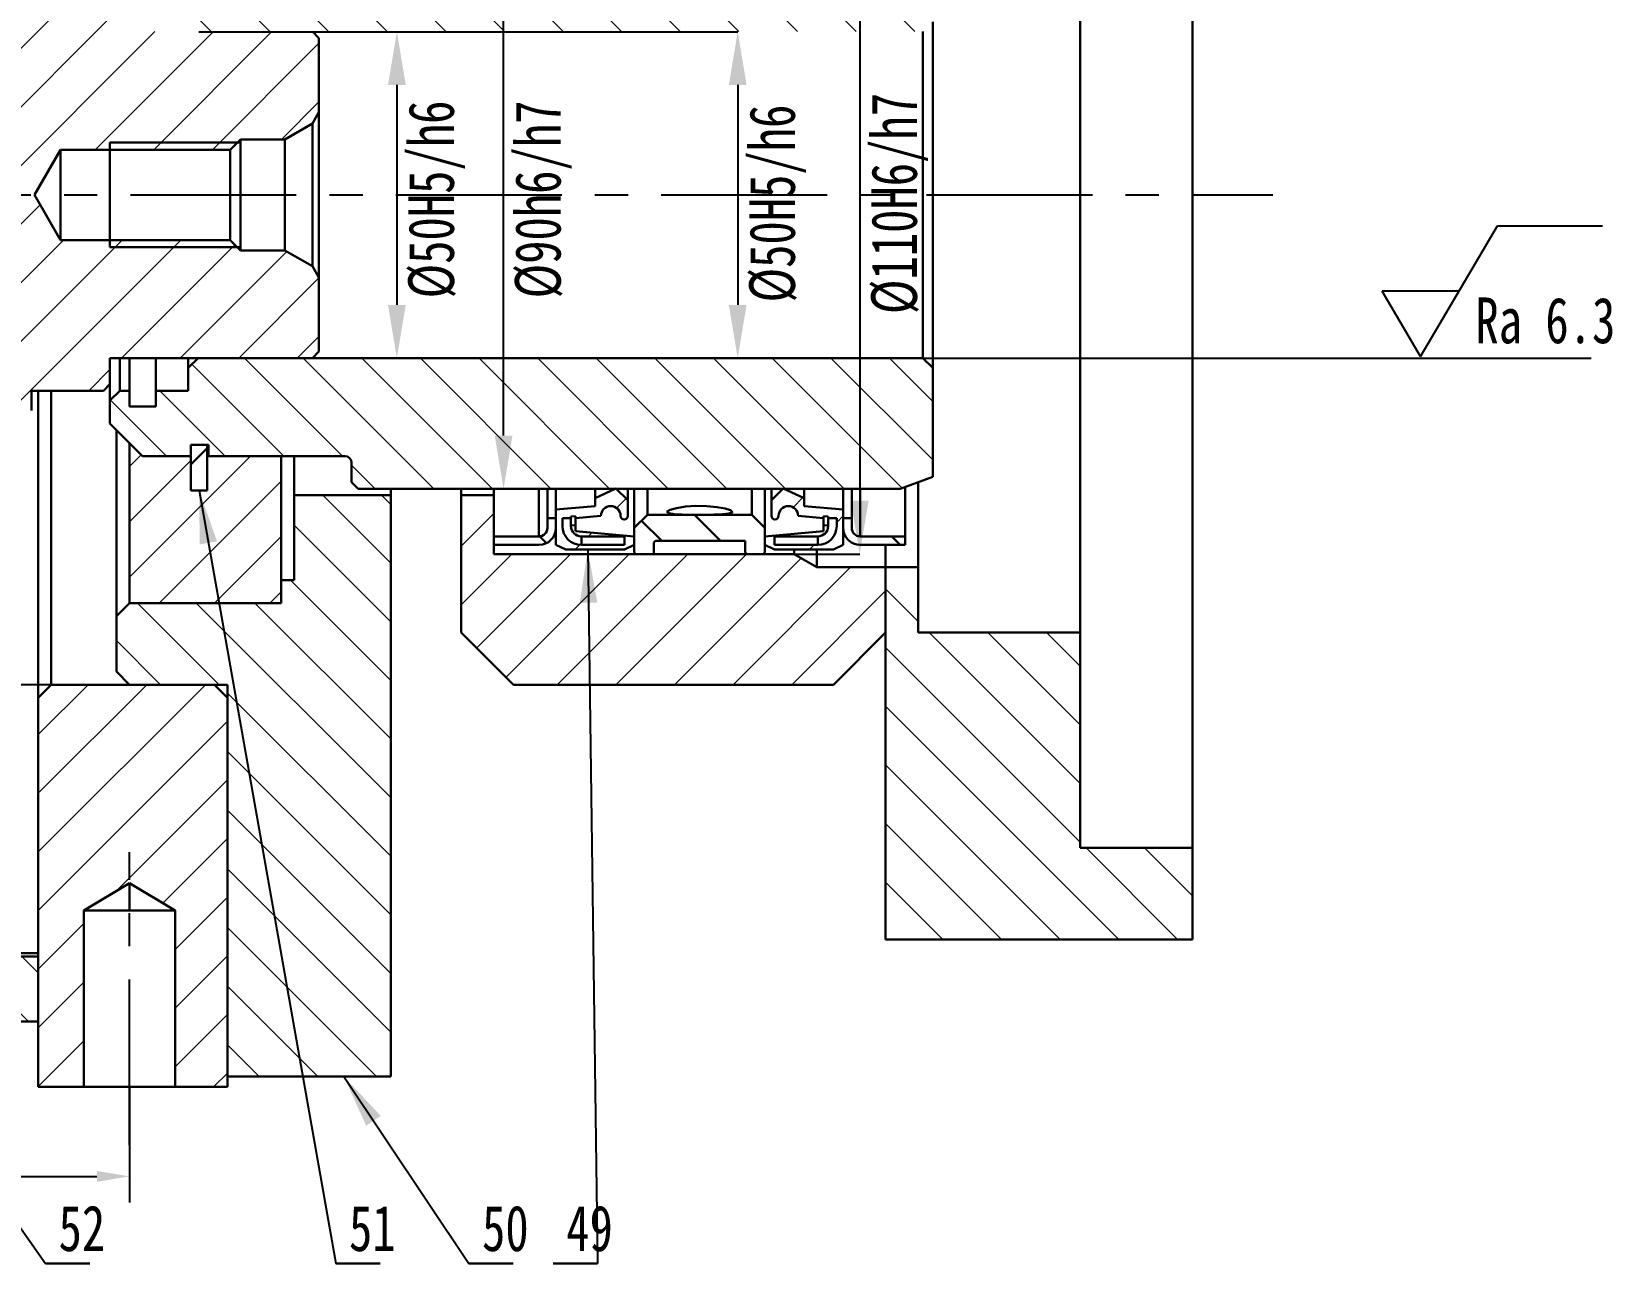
# Model space of a CAD drawing. Header units: millimetres. Extents: x 0 to 1189, y 0 to 841.
# Drawn here: x 727 to 848.1, y 287.4 to 381.7 of the extents above; entities that cross this region are included whole.
import ezdxf

# ---------------------------------------------------------------- set-up
doc = ezdxf.new("R2010")
doc.units = ezdxf.units.MM
doc.header["$PDSIZE"] = -1
doc.linetypes.add('CENTERX2', pattern=[20.32, 12.7, -2.54, 2.54, -2.54])
doc.layers.get('0').update_dxf_attribs({"lineweight": 30})
doc.layers.add('10', color=7, linetype='Continuous', lineweight=25)
doc.layers.add('剖面线层', color=2, linetype='Continuous', lineweight=15)
doc.layers.add('图层11', color=7, linetype='CENTERX2')
doc.styles.add('SLDTEXTSTYLE0', font='hyswlongfangsong.ttf')
doc.styles.get("Standard").update_dxf_attribs({"font": 'hyswlongfangsong.ttf'})
doc.dimstyles.new('ISO-25', dxfattribs={"dimtxt": 2.5, "dimasz": 2.5, "dimexe": 1.25, "dimexo": 0.625, "dimtad": 1, "dimtxsty": 'Standard', "dimcen": 2.5, "dimadec": 0, "dimazin": 0, "dimtfac": 1, "dimtmove": 0, "dimatfit": 3, "dimfxl": 1, "dimarcsym": 0})
doc.dimstyles.new('SLDDIMSTYLE3', dxfattribs={"dimtxt": 0.18, "dimasz": 4.08, "dimexe": 0, "dimexo": 0.0625, "dimgap": 0, "dimtad": 0, "dimtih": 1, "dimtoh": 1, "dimdec": 0, "dimrnd": 1e-09, "dimzin": 0, "dimdsep": 46, "dimtxsty": 'Standard', "dimsah": 1, "dimcen": 0.09, "dimadec": 0, "dimazin": 0, "dimtfac": 4.08, "dimtdec": 0, "dimtofl": 0, "dimtmove": 0, "dimatfit": 3, "dimfxl": 1, "dimfrac": 2, "dimtolj": 1, "dimtzin": 0, "dimarcsym": 0})
doc.dimstyles.new('SLDDIMSTYLE6', dxfattribs={"dimtxt": 3.5, "dimasz": 4.08, "dimexe": 0, "dimexo": 0.0625, "dimgap": 0.875, "dimtad": 2, "dimlfac": 2, "dimrnd": 1e-09, "dimzin": 12, "dimdsep": 46, "dimtxsty": 'SLDTEXTSTYLE0', "dimsah": 1, "dimcen": 0.09, "dimadec": 0, "dimazin": 3, "dimtfac": 1, "dimtmove": 0, "dimatfit": 0, "dimfxl": 1, "dimfrac": 2, "dimtolj": 1, "dimarcsym": 0})
doc.dimstyles.new('SLDDIMSTYLE8', dxfattribs={"dimtxt": 3.5, "dimasz": 4.08, "dimexe": 0, "dimexo": 0.0625, "dimgap": 0.875, "dimtad": 2, "dimlfac": 2, "dimrnd": 1e-09, "dimzin": 12, "dimdsep": 46, "dimtxsty": 'SLDTEXTSTYLE0', "dimsah": 1, "dimcen": 0.09, "dimadec": 0, "dimazin": 3, "dimtfac": 1, "dimtofl": 0, "dimtmove": 0, "dimatfit": 3, "dimfxl": 1, "dimfrac": 2, "dimtolj": 1, "dimarcsym": 0})
doc.dimstyles.new('SLDDIMSTYLE9', dxfattribs={"dimtxt": 3.5, "dimasz": 4.08, "dimexe": 0, "dimexo": 0.0625, "dimgap": 0.875, "dimtad": 2, "dimlfac": 2, "dimrnd": 1e-09, "dimzin": 12, "dimdsep": 46, "dimtxsty": 'SLDTEXTSTYLE0', "dimsah": 1, "dimcen": 0.09, "dimadec": 0, "dimazin": 3, "dimtfac": 1, "dimtmove": 0, "dimatfit": 0, "dimfxl": 1, "dimfrac": 2, "dimtolj": 1, "dimarcsym": 0})

# ---------------------------------------------------------------- blocks, each defined once
blk = doc.blocks.new('_D_38')
at = {"layer": '10', "color": 0, "lineweight": -2}
for p, q in [((785.5, 396.74), (790.45, 396.74)), ((790.45, 392.66), (790.45, 345.82)), ((785.5, 341.74), (790.45, 341.74))]:
    blk.add_line(p, q, dxfattribs=at)
at = {"layer": '10', "color": 0}
for points in [[(789.77, 392.66), (791.13, 392.66), (790.45, 396.74)], [(789.77, 345.82), (791.13, 345.82), (790.45, 341.74)]]:
    blk.add_solid(points, dxfattribs=at)
at = {"layer": 'Defpoints', "color": 0}
for p in [(785.44, 396.74), (785.44, 341.74), (790.45, 341.74)]:
    blk.add_point(p, dxfattribs=at)
at = {"layer": '10', "color": 0, "insert": (791.33, 368.58), "char_height": 3.5, "attachment_point": 2, "rotation": 90, "style": 'SLDTEXTSTYLE0'}
blk.add_mtext('\\A1;%%c110H6/h7', dxfattribs=at)
blk = doc.blocks.new('_D_39')
at = {"layer": '10', "color": 0, "lineweight": -2}
for p, q in [((752.1, 391.74), (763.18, 391.74)), ((763.18, 350.82), (763.18, 387.66)), ((752.1, 346.74), (763.18, 346.74))]:
    blk.add_line(p, q, dxfattribs=at)
at = {"layer": '10', "color": 0}
for points in [[(762.5, 387.66), (763.86, 387.66), (763.18, 391.74)], [(762.5, 350.82), (763.86, 350.82), (763.18, 346.74)]]:
    blk.add_solid(points, dxfattribs=at)
at = {"layer": 'Defpoints', "color": 0}
for p in [(752.04, 391.74), (763.18, 391.74), (752.04, 346.74)]:
    blk.add_point(p, dxfattribs=at)
at = {"layer": '10', "color": 0, "insert": (764.05, 368.89), "char_height": 3.5, "attachment_point": 2, "rotation": 90, "style": 'SLDTEXTSTYLE0'}
blk.add_mtext('\\A1;%%c90h6/h7', dxfattribs=at)
blk = doc.blocks.new('_D_40')
at = {"layer": '10', "color": 0, "lineweight": -2}
for p, q in [((728.48, 406.74), (651.87, 406.74)), ((651.87, 402.66), (651.87, 335.82)), ((728.48, 331.74), (651.87, 331.74))]:
    blk.add_line(p, q, dxfattribs=at)
at = {"layer": '10', "color": 0}
for points in [[(651.19, 402.66), (652.55, 402.66), (651.87, 406.74)], [(651.19, 335.82), (652.55, 335.82), (651.87, 331.74)]]:
    blk.add_solid(points, dxfattribs=at)
at = {"layer": 'Defpoints', "color": 0}
for p in [(728.54, 406.74), (651.87, 331.74), (728.54, 331.74)]:
    blk.add_point(p, dxfattribs=at)
at = {"layer": '10', "color": 0, "insert": (646.91, 368.89), "char_height": 3.5, "attachment_point": 2, "rotation": 90, "style": 'SLDTEXTSTYLE0'}
blk.add_mtext('\\A1;%%c150H7/m6', dxfattribs=at)
blk = doc.blocks.new('_D_41')
at = {"layer": '10', "color": 0, "lineweight": -2}
for p, q in [((748.6, 381.74), (781.11, 381.74)), ((781.11, 377.66), (781.11, 360.82)), ((748.6, 356.74), (781.11, 356.74))]:
    blk.add_line(p, q, dxfattribs=at)
at = {"layer": '10', "color": 0}
for points in [[(780.43, 377.66), (781.79, 377.66), (781.11, 381.74)], [(780.43, 360.82), (781.79, 360.82), (781.11, 356.74)]]:
    blk.add_solid(points, dxfattribs=at)
at = {"layer": 'Defpoints', "color": 0}
for p in [(748.54, 381.74), (748.54, 356.74), (781.11, 356.74)]:
    blk.add_point(p, dxfattribs=at)
at = {"layer": '10', "color": 0, "insert": (781.99, 368.58), "char_height": 3.5, "attachment_point": 2, "rotation": 90, "style": 'SLDTEXTSTYLE0'}
blk.add_mtext('\\A1;%%c50H5/h6', dxfattribs=at)
blk = doc.blocks.new('_D_42')
at = {"layer": '10', "color": 0, "lineweight": -2}
for p, q in [((739.85, 381.74), (755.01, 381.74)), ((755.01, 377.66), (755.01, 360.82)), ((748.6, 356.74), (755.01, 356.74))]:
    blk.add_line(p, q, dxfattribs=at)
at = {"layer": '10', "color": 0}
for points in [[(754.33, 377.66), (755.69, 377.66), (755.01, 381.74)], [(754.33, 360.82), (755.69, 360.82), (755.01, 356.74)]]:
    blk.add_solid(points, dxfattribs=at)
at = {"layer": 'Defpoints', "color": 0}
for p in [(739.79, 381.74), (748.54, 356.74), (755.01, 356.74)]:
    blk.add_point(p, dxfattribs=at)
at = {"layer": '10', "color": 0, "insert": (755.88, 368.89), "char_height": 3.5, "attachment_point": 2, "rotation": 90, "style": 'SLDTEXTSTYLE0'}
blk.add_mtext('\\A1;%%c50H5/h6', dxfattribs=at)
blk = doc.blocks.new('SW_NOTE_52')
at = {"layer": '10', "color": 0}
for p, q in [((0, 0), (3.4, 0)), ((3.4, 0), (0, 0)), ((0, 0), (3.4, 0)), ((3.4, 0), (0, 0)), ((0, 0), (3.4, 0)), ((3.4, 0), (0, 0))]:
    blk.add_line(p, q, dxfattribs=at)
at = {"layer": '10', "color": 0, "insert": (2.79, 4.44), "char_height": 3.5, "attachment_point": 2, "style": 'SLDTEXTSTYLE0'}
blk.add_mtext('50', dxfattribs=at)
blk = doc.blocks.new('SW_NOTE_53')
at = {"layer": '10', "color": 0}
for p, q in [((0, 0), (3.4, 0)), ((3.4, 0), (0, 0)), ((0, 0), (3.4, 0)), ((3.4, 0), (0, 0)), ((0, 0), (3.4, 0)), ((3.4, 0), (0, 0))]:
    blk.add_line(p, q, dxfattribs=at)
at = {"layer": '10', "color": 0, "insert": (2.79, 4.44), "char_height": 3.5, "attachment_point": 2, "style": 'SLDTEXTSTYLE0'}
blk.add_mtext('51', dxfattribs=at)
blk = doc.blocks.new('SW_NOTE_54')
at = {"layer": '10', "color": 0}
for p, q in [((0, 0), (3.4, 0)), ((3.4, 0), (0, 0)), ((0, 0), (3.4, 0)), ((3.4, 0), (0, 0)), ((0, 0), (3.4, 0)), ((3.4, 0), (0, 0))]:
    blk.add_line(p, q, dxfattribs=at)
at = {"layer": '10', "color": 0, "insert": (2.79, 4.44), "char_height": 3.5, "attachment_point": 2, "style": 'SLDTEXTSTYLE0'}
blk.add_mtext('52', dxfattribs=at)
blk = doc.blocks.new('SW_NOTE_59')
at = {"layer": '10', "color": 0}
for p, q in [((-3.4, 0), (0, 0)), ((0, 0), (-3.4, 0)), ((-3.4, 0), (0, 0)), ((0, 0), (-3.4, 0)), ((-3.4, 0), (0, 0)), ((0, 0), (-3.4, 0))]:
    blk.add_line(p, q, dxfattribs=at)
at = {"layer": '10', "color": 0, "insert": (-0.61, 4.44), "char_height": 3.5, "attachment_point": 2, "style": 'SLDTEXTSTYLE0'}
blk.add_mtext('49', dxfattribs=at)
blk = doc.blocks.new('SW_SFSYMBOL_3')
at = {"layer": '10', "color": 0}
for p, q in [((-4.2, 0), (1.7, 10)), ((1.7, 10), (9.74, 10)), ((-4.2, 0), (-7.15, 5)), ((-1.25, 5), (-7.15, 5))]:
    blk.add_line(p, q, dxfattribs=at)
at = {"layer": '10', "color": 0, "insert": (0, 4.51), "char_height": 3.5, "attachment_point": 1, "style": 'SLDTEXTSTYLE0'}
blk.add_mtext('Ra 6.3', dxfattribs=at)
blk = doc.blocks.new('*D153')
at = {"layer": 'Defpoints', "color": 0, "linetype": 'Continuous'}
for p in [(695.54, 300.94), (734.54, 300.94), (734.54, 294.1)]:
    blk.add_point(p, dxfattribs=at)
at = {"layer": '图层11', "color": 0, "linetype": 'Continuous', "lineweight": -2}
for p, q in [((695.54, 300.94), (695.54, 292.1)), ((734.54, 300.94), (734.54, 292.1)), ((698.04, 294.1), (732.04, 294.1))]:
    blk.add_line(p, q, dxfattribs=at)
at = {"layer": '图层11', "color": 0, "linetype": 'Continuous'}
for points in [[(698.04, 294.51), (698.04, 293.68), (695.54, 294.1)], [(732.04, 294.51), (732.04, 293.68), (734.54, 294.1)]]:
    blk.add_solid(points, dxfattribs=at)
at = {"layer": '图层11', "color": 0, "linetype": 'Continuous', "insert": (715.04, 297.37), "char_height": 3.5, "attachment_point": 5}
blk.add_mtext('78', dxfattribs=at)

msp = doc.modelspace()

# ---------------------------------------------------------------- hatches: boundary and pattern name
at = {"linetype": 'Continuous'}
h = msp.add_hatch(dxfattribs=at)
h.set_pattern_fill('ANSI31', style=0)
h.paths.add_polyline_path([(740.4891, 346.6195), (740.4891, 350.1195), (739.2391, 350.1195), (739.2391, 346.6195)], flags=0)
h = msp.add_hatch(dxfattribs=at)
h.set_pattern_fill('ANSI31', angle=90, style=0)
edge = h.paths.add_edge_path(flags=0)
edge.add_line((767.1891, 344.4945), (766.5391, 344.4945))
edge.add_line((766.5391, 344.4945), (766.5391, 343.7445))
edge.add_arc((765.8891, 343.7445), 0.65, 270, 360, ccw=False)
edge.add_line((765.8891, 343.0945), (762.4391, 343.0945))
edge.add_line((762.4391, 343.0945), (762.4391, 342.4445))
edge.add_line((762.4391, 342.4445), (765.8891, 342.4445))
edge.add_arc((765.8891, 343.7445), 1.3, 270, 360)
edge.add_line((767.1891, 343.7445), (767.1891, 344.4945))
h = msp.add_hatch(dxfattribs=at)
h.set_pattern_fill('ANSI31', angle=90, style=0)
h.paths.add_polyline_path([(774.6891, 342.6195), (774.8141, 342.7445), (781.6891, 342.7445), (781.6891, 341.8695), (781.8141, 341.7445), (783.0641, 341.7445), (783.1891, 341.8695), (783.1891, 343.7445), (782.1891, 344.7445), (774.1891, 344.7445), (773.1891, 343.7445), (773.1891, 341.8695), (773.3141, 341.7445), (774.6891, 341.7445)], flags=0)
h = msp.add_hatch(dxfattribs=at)
h.set_pattern_fill('ANSI31', angle=90, style=0)
edge = h.paths.add_edge_path(flags=0)
edge.add_arc((790.4891, 343.7445), 0.65, 180, 270, ccw=False)
edge.add_line((789.8391, 343.7445), (789.8391, 344.4945))
edge.add_line((789.8391, 344.4945), (789.1891, 344.4945))
edge.add_line((789.1891, 344.4945), (789.1891, 343.7446))
edge.add_arc((790.4891, 343.7445), 1.3, 179.994319, 270)
edge.add_line((790.4891, 342.4445), (793.9391, 342.4445))
edge.add_line((793.9391, 342.4445), (793.9391, 343.0945))
edge.add_line((793.9391, 343.0945), (790.4891, 343.0945))
at = {"layer": '剖面线层'}
h = msp.add_hatch(dxfattribs=at)
h.set_pattern_fill('_USER', color=0, scale=3, angle=45, style=0, pattern_type=0)
h.set_pattern_definition([(45, (0, 0), (-2.12132, 2.12132), [])])
h.paths.add_polyline_path([(735.5391, 349.2445), (734.5391, 350.2445), (734.5391, 337.9945), (746.1391, 337.9945), (746.1391, 339.7445), (746.1391, 349.2445), (740.4891, 349.2445), (740.4891, 346.6195), (739.2391, 346.6195), (739.2391, 349.2445)])
h.paths.add_polyline_path([(734.5391, 388.2445), (735.5391, 389.2445), (739.2391, 389.2445), (739.2391, 392.0539), (740.4891, 392.0539), (740.4891, 389.2445), (746.1391, 389.2445), (746.1391, 398.7445), (746.1391, 400.4945), (734.5391, 400.4945)])
at = {"layer": '剖面线层', "linetype": 'Continuous'}
h = msp.add_hatch(dxfattribs=at)
h.set_pattern_fill('ANSI31', style=0)
edge = h.paths.add_edge_path(flags=0)
edge.add_line((749.0391, 375.5695), (749.0391, 381.2445))
edge.add_line((749.0391, 381.2445), (748.5391, 381.7445))
edge.add_line((748.5391, 381.7445), (733.0391, 381.7445))
edge.add_line((733.0391, 381.7445), (733.0391, 383.7445))
edge.add_line((733.0391, 383.7445), (732.5391, 384.2445))
edge.add_line((732.5391, 384.2445), (727.0391, 384.2445))
edge.add_line((727.0391, 384.2445), (727.0391, 385.7445))
edge.add_arc((727.0391, 388.2445), 2.5, 179.999915, 270, ccw=False)
edge.add_line((724.5391, 388.2445), (724.5391, 392.3065))
edge.add_line((724.5391, 392.3065), (701.0391, 392.3065))
edge.add_line((701.0391, 392.3065), (701.0391, 390.9945))
edge.add_arc((700.5391, 390.9945), 0.5, 270, 359.99993, ccw=False)
edge.add_line((700.5391, 390.4945), (691.0391, 390.4945))
edge.add_line((691.0391, 390.4945), (690.5391, 389.9945))
edge.add_line((690.5391, 389.9945), (690.5391, 375.5695))
edge.add_line((690.5391, 375.5695), (691.0361, 374.7087))
edge.add_line((691.0361, 374.7087), (693.1391, 373.4945))
edge.add_line((693.1391, 373.4945), (696.5391, 373.4945))
edge.add_line((696.5391, 373.4945), (697.3303, 372.7032))
edge.add_line((697.3303, 372.7032), (710.3303, 372.7032))
edge.add_line((710.3303, 372.7032), (712.3272, 369.2445))
edge.add_line((712.3272, 369.2445), (710.3303, 365.7857))
edge.add_line((710.3303, 365.7857), (697.3303, 365.7857))
edge.add_line((697.3303, 365.7857), (696.5391, 364.9945))
edge.add_line((696.5391, 364.9945), (693.1391, 364.9945))
edge.add_line((693.1391, 364.9945), (691.0361, 363.7803))
edge.add_line((691.0361, 363.7803), (690.5391, 362.9195))
edge.add_line((690.5391, 362.9195), (690.5391, 348.4945))
edge.add_line((690.5391, 348.4945), (691.0391, 347.9945))
edge.add_line((691.0391, 347.9945), (700.5391, 347.9945))
edge.add_arc((700.5391, 347.4945), 0.5, 0, 90, ccw=False)
edge.add_line((701.0391, 347.4945), (701.0391, 346.1825))
edge.add_line((701.0391, 346.1825), (724.5391, 346.1825))
edge.add_line((724.5391, 346.1825), (724.5391, 350.2445))
edge.add_arc((727.0391, 350.2445), 2.5, 90, 180, ccw=False)
edge.add_line((727.0391, 352.7445), (727.0391, 354.2445))
edge.add_line((727.0391, 354.2445), (732.5391, 354.2445))
edge.add_line((732.5391, 354.2445), (733.0391, 354.7445))
edge.add_line((733.0391, 354.7445), (733.0391, 356.7445))
edge.add_line((733.0391, 356.7445), (748.5391, 356.7445))
edge.add_line((748.5391, 356.7445), (749.0391, 357.2445))
edge.add_line((749.0391, 357.2445), (749.0391, 362.9195))
edge.add_line((749.0391, 362.9195), (748.5421, 363.7803))
edge.add_line((748.5421, 363.7803), (746.4391, 364.9945))
edge.add_line((746.4391, 364.9945), (743.0391, 364.9945))
edge.add_line((743.0391, 364.9945), (742.2478, 365.7857))
edge.add_line((742.2478, 365.7857), (729.2478, 365.7857))
edge.add_line((729.2478, 365.7857), (727.2509, 369.2445))
edge.add_line((727.2509, 369.2445), (729.2478, 372.7032))
edge.add_line((729.2478, 372.7032), (742.2478, 372.7032))
edge.add_line((742.2478, 372.7032), (743.0391, 373.4945))
edge.add_line((743.0391, 373.4945), (746.4391, 373.4945))
edge.add_line((746.4391, 373.4945), (748.5421, 374.7087))
edge.add_line((748.5421, 374.7087), (749.0391, 375.5695))
h = msp.add_hatch(dxfattribs=at)
h.set_pattern_fill('ANSI31', angle=90, style=0)
edge = h.paths.add_edge_path(flags=0)
edge.add_line((739.2391, 388.3695), (739.2391, 389.2445))
edge.add_line((739.2391, 389.2445), (735.5391, 389.2445))
edge.add_line((735.5391, 389.2445), (733.0391, 386.7445))
edge.add_line((733.0391, 386.7445), (733.0391, 384.9945))
edge.add_line((733.0391, 384.9945), (733.7891, 384.2445))
edge.add_line((733.7891, 384.2445), (734.5391, 384.2445))
edge.add_line((734.5391, 384.2445), (734.5391, 385.4445))
edge.add_line((734.5391, 385.4445), (736.5391, 385.4445))
edge.add_line((736.5391, 385.4445), (736.5391, 384.2445))
edge.add_line((736.5391, 384.2445), (739.0391, 384.2445))
edge.add_line((739.0391, 384.2445), (739.0391, 382.4945))
edge.add_line((739.0391, 382.4945), (739.7891, 381.7445))
edge.add_line((739.7891, 381.7445), (795.2891, 381.7445))
edge.add_line((795.2891, 381.7445), (796.0391, 382.4945))
edge.add_line((796.0391, 382.4945), (796.0391, 390.8346))
edge.add_line((796.0391, 390.8346), (793.5391, 391.7445))
edge.add_line((793.5391, 391.7445), (752.0391, 391.7445))
edge.add_line((752.0391, 391.7445), (751.5391, 391.2445))
edge.add_line((751.5391, 391.2445), (751.5391, 389.7445))
edge.add_arc((751.0391, 389.7445), 0.5, 270, 359.99791, ccw=False)
edge.add_line((751.0391, 389.2445), (740.5891, 389.2445))
edge.add_line((740.5891, 389.2445), (740.5891, 388.3695))
edge.add_line((740.5891, 388.3695), (739.2391, 388.3695))
h = msp.add_hatch(dxfattribs=at)
h.set_pattern_fill('ANSI31', angle=90, style=0)
edge = h.paths.add_edge_path(flags=0)
edge.add_line((739.2391, 349.2445), (739.2391, 350.1195))
edge.add_line((739.2391, 350.1195), (740.5891, 350.1195))
edge.add_line((740.5891, 350.1195), (740.5891, 349.2445))
edge.add_line((740.5891, 349.2445), (751.0391, 349.2445))
edge.add_arc((751.0391, 348.7445), 0.5, 0, 90, ccw=False)
edge.add_line((751.5391, 348.7445), (751.5391, 347.2445))
edge.add_line((751.5391, 347.2445), (752.0391, 346.7445))
edge.add_line((752.0391, 346.7445), (793.5391, 346.7445))
edge.add_line((793.5391, 346.7445), (796.0391, 347.6544))
edge.add_line((796.0391, 347.6544), (796.0391, 355.9945))
edge.add_line((796.0391, 355.9945), (795.2891, 356.7445))
edge.add_line((795.2891, 356.7445), (739.7891, 356.7445))
edge.add_line((739.7891, 356.7445), (739.0391, 355.9945))
edge.add_line((739.0391, 355.9945), (739.0391, 354.2445))
edge.add_line((739.0391, 354.2445), (736.5391, 354.2445))
edge.add_line((736.5391, 354.2445), (736.5391, 353.0445))
edge.add_line((736.5391, 353.0445), (734.5391, 353.0445))
edge.add_line((734.5391, 353.0445), (734.5391, 354.2445))
edge.add_line((734.5391, 354.2445), (733.7891, 354.2445))
edge.add_line((733.7891, 354.2445), (733.0391, 353.4945))
edge.add_line((733.0391, 353.4945), (733.0391, 351.7445))
edge.add_line((733.0391, 351.7445), (735.5391, 349.2445))
edge.add_line((735.5391, 349.2445), (739.2391, 349.2445))
h = msp.add_hatch(dxfattribs=at)
h.set_pattern_fill('ANSI31', angle=90, style=0)
h.paths.add_polyline_path([(734.5391, 337.9945), (733.5391, 336.9945), (733.5391, 332.7445), (734.5391, 331.7445), (742.0391, 331.7445), (742.0391, 301.7445), (754.5391, 301.7445), (754.5391, 346.2445), (747.1391, 346.2445), (747.1391, 339.7445), (746.1391, 339.7445), (746.1391, 337.9945)], flags=0)
h = msp.add_hatch(dxfattribs=at)
h.set_pattern_fill('ANSI31', style=0)
h.paths.add_polyline_path([(785.4391, 341.7445), (762.4391, 341.7445), (762.4391, 346.2445), (759.9391, 346.2445), (759.9391, 335.7445), (763.9391, 331.7445), (788.4391, 331.7445), (792.4391, 335.7445), (792.4391, 340.7445), (787.1711, 340.7445)], flags=0)
h = msp.add_hatch(dxfattribs=at)
h.set_pattern_fill('ANSI31', style=0)
edge = h.paths.add_edge_path(flags=0)
edge.add_arc((769.1391, 343.8945), 1.45, 180, 270, ccw=False)
edge.add_line((767.6891, 343.8945), (767.6891, 344.4945))
edge.add_line((767.6891, 344.4945), (768.3391, 344.4945))
edge.add_line((768.3391, 344.4945), (768.3391, 344.6145))
edge.add_line((768.3391, 344.6145), (768.6891, 344.6451))
edge.add_line((768.6891, 344.6451), (768.6891, 344.4945))
edge.add_line((768.6891, 344.4945), (770.6391, 344.6651))
edge.add_arc((771.3891, 344.6651), 0.75, 0, 180, ccw=False)
edge.add_spline(control_points=[(772.1391, 344.6651), (772.1391, 344.6343), (772.1444, 344.6031), (772.1546, 344.5741), (772.1648, 344.545), (772.1801, 344.5173), (772.1993, 344.4933), (772.2186, 344.4693), (772.2422, 344.4482), (772.2683, 344.4319), (772.2944, 344.4156), (772.3237, 344.4036), (772.3537, 344.3968), (772.3837, 344.39), (772.4154, 344.3884), (772.4459, 344.3919), (772.4765, 344.3955), (772.5069, 344.4044), (772.5345, 344.4179), (772.5622, 344.4314), (772.5879, 344.4498), (772.6096, 344.4717), (772.6312, 344.4936), (772.6494, 344.5195), (772.6626, 344.5473), (772.6758, 344.5751), (772.6843, 344.6056), (772.6876, 344.6362), (772.6886, 344.6458), (772.6891, 344.6554), (772.6891, 344.6651)], knot_values=[0, 0, 0, 0, 0.00018467, 0.00018467, 0.00018467, 0.00036935, 0.00036935, 0.00036935, 0.00055402, 0.00055402, 0.00055402, 0.0007387, 0.0007387, 0.0007387, 0.00092337, 0.00092337, 0.00092337, 0.00110805, 0.00110805, 0.00110805, 0.00129272, 0.00129272, 0.00129272, 0.00147739, 0.00147739, 0.00147739, 0.00166207, 0.00166207, 0.00166207, 0.0017192, 0.0017192, 0.0017192, 0.0017192], weights=[1, 1, 1, 1, 1, 1, 1, 1, 1, 1, 1, 1, 1, 1, 1, 1, 1, 1, 1, 1, 1, 1, 1, 1, 1, 1, 1, 1, 1, 1, 1], degree=3, periodic=0)
edge.add_line((772.6891, 344.6651), (772.6891, 345.8651))
edge.add_line((772.6891, 345.8651), (771.7891, 346.7651))
edge.add_line((771.7891, 346.7651), (770.1891, 346.019))
edge.add_line((770.1891, 346.019), (770.1891, 345.4151))
edge.add_line((770.1891, 345.4151), (767.1891, 345.1526))
edge.add_line((767.1891, 345.1526), (767.1891, 342.4445))
edge.add_line((767.1891, 342.4445), (767.9391, 342.0948))
edge.add_line((767.9391, 342.0948), (772.4391, 342.0948))
edge.add_line((772.4391, 342.0948), (773.1891, 342.4445))
edge.add_line((773.1891, 342.4445), (773.1891, 343.0945))
edge.add_line((773.1891, 343.0945), (768.6891, 343.4882))
edge.add_line((768.6891, 343.4882), (768.6891, 343.9339))
edge.add_line((768.6891, 343.9339), (768.3391, 343.9645))
edge.add_line((768.3391, 343.9645), (768.3391, 343.8945))
edge.add_arc((769.1391, 343.8945), 0.8, 180, 270)
edge.add_line((769.1391, 343.0945), (772.4391, 343.0945))
edge.add_line((772.4391, 343.0945), (772.4391, 342.4445))
edge.add_line((772.4391, 342.4445), (769.1391, 342.4445))
h = msp.add_hatch(dxfattribs=at)
h.set_pattern_fill('ANSI31', style=0)
edge = h.paths.add_edge_path(flags=0)
edge.add_arc((787.2391, 343.8945), 1.45, 270, 360, ccw=False)
edge.add_line((787.2391, 342.4445), (783.9391, 342.4445))
edge.add_line((783.9391, 342.4445), (783.9391, 343.0945))
edge.add_line((783.9391, 343.0945), (787.2391, 343.0945))
edge.add_arc((787.2391, 343.8945), 0.8, 270, 360)
edge.add_line((788.0391, 343.8945), (788.0391, 343.9645))
edge.add_line((788.0391, 343.9645), (787.6891, 343.9339))
edge.add_line((787.6891, 343.9339), (787.6891, 343.4882))
edge.add_line((787.6891, 343.4882), (783.1891, 343.0945))
edge.add_line((783.1891, 343.0945), (783.1891, 342.4445))
edge.add_line((783.1891, 342.4445), (783.9391, 342.0948))
edge.add_line((783.9391, 342.0948), (788.4391, 342.0948))
edge.add_line((788.4391, 342.0948), (789.1891, 342.4445))
edge.add_line((789.1891, 342.4445), (789.1891, 345.1526))
edge.add_line((789.1891, 345.1526), (786.1891, 345.4151))
edge.add_line((786.1891, 345.4151), (786.1891, 346.019))
edge.add_line((786.1891, 346.019), (784.5891, 346.7651))
edge.add_line((784.5891, 346.7651), (783.6891, 345.8651))
edge.add_line((783.6891, 345.8651), (783.6891, 344.6651))
edge.add_arc((783.9641, 344.6651), 0.275, 180, 360)
edge.add_arc((784.9891, 344.6651), 0.75, 0, 180, ccw=False)
edge.add_line((785.7391, 344.6651), (787.6891, 344.4945))
edge.add_line((787.6891, 344.4945), (787.6891, 344.6451))
edge.add_line((787.6891, 344.6451), (788.0391, 344.6145))
edge.add_line((788.0391, 344.6145), (788.0391, 344.4945))
edge.add_line((788.0391, 344.4945), (788.6891, 344.4945))
edge.add_line((788.6891, 344.4945), (788.6891, 343.8945))
h = msp.add_hatch(dxfattribs=at)
h.set_pattern_fill('ANSI31', angle=90, style=0)
h.paths.add_polyline_path([(807.3391, 319.2445), (807.3391, 335.7445), (794.9391, 335.7445), (794.9391, 340.7445), (792.4391, 340.7445), (792.4391, 312.2445), (815.9391, 312.2445), (815.9391, 319.2445)], flags=0)
h = msp.add_hatch(dxfattribs=at)
h.set_pattern_fill('ANSI31', style=0)
h.paths.add_polyline_path([(731.0391, 300.9445), (731.0391, 314.4445), (734.5391, 316.5475), (738.0391, 314.4445), (738.0391, 300.9445), (742.0391, 300.9445), (742.0391, 330.7446), (741.0392, 331.7445), (728.5389, 331.7445), (727.5391, 330.7446), (727.5391, 300.9445)], flags=0)
h = msp.add_hatch(dxfattribs=at)
h.set_pattern_fill('ANSI31', angle=90, style=0)
h.paths.add_polyline_path([(702.5391, 310.9445), (702.5391, 305.9445), (727.5391, 305.9445), (727.5391, 310.9445)], flags=0)

# ---------------------------------------------------------------- linework, layer by layer
at = {"color": 7, "linetype": 'Continuous'}
for p, q in [((815.9391, 419.2445), (815.9391, 319.2445)), ((807.3391, 402.7445), (807.3391, 335.7445)), ((749.0391, 381.2445), (748.5391, 381.7445)), ((795.2891, 381.7445), (795.2891, 356.7445)), ((796.0391, 382.4945), (796.0391, 355.9945)), ((749.0391, 381.2445), (749.0391, 375.5695)), ((749.0391, 375.5695), (748.5421, 374.7087)), ((749.0391, 362.9195), (749.0391, 375.5695)), ((748.5421, 374.7087), (746.4391, 373.4945)), ((748.5421, 363.7803), (748.5421, 374.7087)), ((733.0391, 372.7033), (733.0391, 373.2445)), ((743.0391, 373.2445), (733.0391, 373.2445)), ((743.0391, 373.4945), (742.2478, 372.7032)), ((746.4391, 373.4945), (743.0391, 373.4945)), ((743.0391, 373.2445), (743.0391, 373.4945)), ((743.0391, 373.2445), (743.0391, 365.2445)), ((746.4391, 364.9945), (746.4391, 373.4945)), ((729.2478, 372.7032), (727.2509, 369.2445)), ((742.2478, 372.7032), (729.2478, 372.7032)), ((729.2478, 365.7857), (729.2478, 372.7032)), ((733.0391, 372.7033), (733.0391, 372.6995)), ((733.0391, 372.6995), (733.0391, 365.7857)), ((742.2478, 365.7857), (742.2478, 372.7032)), ((727.2509, 369.2445), (729.2478, 365.7857)), ((729.2478, 365.7857), (742.2478, 365.7857)), ((733.0391, 365.2445), (733.0391, 365.7857)), ((742.2478, 365.7857), (743.0391, 364.9945)), ((733.0391, 365.2445), (743.0391, 365.2445)), ((743.0391, 364.9945), (743.0391, 365.2445)), ((743.0391, 364.9945), (746.4391, 364.9945)), ((746.4391, 364.9945), (748.5421, 363.7803)), ((748.5421, 363.7803), (749.0391, 362.9195)), ((749.0391, 362.9195), (749.0391, 357.2445)), ((748.5391, 356.7445), (749.0391, 357.2445)), ((733.0391, 356.7445), (748.5391, 356.7445)), ((733.0391, 354.7445), (733.0391, 356.7445)), ((733.7891, 354.2445), (733.7891, 356.7445)), ((734.5391, 354.2445), (734.5391, 356.7445)), ((736.5391, 354.2445), (736.5391, 356.7445)), ((739.0391, 355.9945), (739.7891, 356.7445)), ((739.0391, 355.9945), (739.0391, 356.7445)), ((739.0391, 355.9945), (739.0391, 354.2445)), ((739.7891, 356.7445), (795.2891, 356.7445)), ((795.2891, 356.7445), (796.0391, 355.9945)), ((796.0391, 355.9945), (796.0391, 347.6544)), ((732.5391, 354.2445), (733.0391, 354.7445)), ((733.0391, 353.4945), (733.0391, 354.7445)), ((727.0391, 354.2445), (732.5391, 354.2445)), ((727.0391, 352.7445), (727.0391, 354.2445)), ((727.5391, 354.2445), (727.5391, 330.7446)), ((728.5389, 331.7445), (728.5389, 354.2445)), ((733.0391, 353.4945), (733.7891, 354.2445)), ((733.0391, 353.4945), (733.0391, 351.7445)), ((733.7891, 354.2445), (734.5391, 354.2445)), ((734.5391, 354.2445), (734.5391, 353.0445)), ((736.5391, 354.2445), (739.0391, 354.2445)), ((736.5391, 354.2445), (736.5391, 353.0445)), ((734.5391, 353.0445), (736.5391, 353.0445)), ((733.0391, 351.7445), (735.5391, 349.2445)), ((733.5391, 351.2445), (733.5391, 336.9945)), ((734.5391, 337.9945), (734.5391, 350.2445)), ((739.2391, 350.1195), (740.4891, 350.1195)), ((739.2391, 350.1195), (739.2391, 346.6195)), ((739.2391, 350.1195), (740.5891, 350.1195)), ((739.2391, 350.1195), (739.2391, 349.2445)), ((740.4891, 350.1195), (740.4891, 346.6195)), ((740.5891, 350.1195), (740.5891, 349.2445)), ((735.5391, 349.2445), (739.2391, 349.2445)), ((740.5891, 349.2445), (751.0391, 349.2445)), ((746.1391, 339.7445), (746.1391, 349.2445)), ((747.1391, 346.2445), (747.1391, 349.2445)), ((751.5391, 348.7445), (751.5391, 347.2445)), ((793.5391, 346.7445), (796.0391, 347.6544)), ((739.2391, 346.6195), (740.4891, 346.6195)), ((747.1391, 339.7445), (747.1391, 346.2445)), ((747.1391, 346.2445), (754.5391, 346.2445)), ((751.5391, 347.2445), (752.0391, 346.7445)), ((752.0391, 346.7445), (793.5391, 346.7445)), ((754.5391, 346.7445), (754.5391, 346.2445)), ((754.5391, 301.7445), (754.5391, 346.2445)), ((759.9391, 346.7445), (759.9391, 346.2445)), ((759.9391, 346.2445), (762.4391, 346.2445)), ((759.9391, 335.7445), (759.9391, 346.2445)), ((762.4391, 346.7445), (762.4391, 346.2445)), ((762.4391, 341.7445), (762.4391, 346.2445)), ((766.5391, 344.4945), (766.5391, 346.7445)), ((767.1891, 346.7445), (767.1891, 345.1526)), ((770.1891, 346.019), (771.7891, 346.7651)), ((770.1891, 346.7445), (770.1891, 346.019)), ((771.7891, 346.7651), (772.6891, 345.8651)), ((772.6891, 346.7445), (772.6891, 345.8651)), ((773.1891, 343.7445), (773.1891, 346.7445)), ((774.1891, 344.7445), (774.1891, 346.7445)), ((782.1891, 346.7445), (782.1891, 344.7445)), ((783.1891, 346.7445), (783.1891, 343.7445)), ((783.6891, 345.8651), (784.5891, 346.7651)), ((783.6891, 345.8651), (783.6891, 346.7445)), ((784.5891, 346.7651), (786.1891, 346.019)), ((786.1891, 346.019), (786.1891, 346.7445)), ((789.1891, 345.1526), (789.1891, 346.7445)), ((789.8391, 346.7445), (789.8391, 344.4945)), ((793.9391, 346.8901), (793.9391, 343.0945)), ((794.9391, 347.254), (794.9391, 340.7445)), ((767.1891, 345.1526), (770.1891, 345.4151)), ((767.1891, 342.4445), (767.1891, 345.1526)), ((770.1891, 345.4151), (770.1891, 346.019)), ((772.6891, 344.6651), (772.6891, 345.8651)), ((783.6891, 345.8651), (783.6891, 344.6651)), ((786.1891, 346.019), (786.1891, 345.4151)), ((786.1891, 345.4151), (789.1891, 345.1526)), ((789.1891, 345.1526), (789.1891, 342.4445)), ((766.5391, 344.4945), (767.1891, 344.4945)), ((766.5391, 344.4945), (766.5391, 343.7445)), ((767.1891, 344.4945), (767.1891, 343.7445)), ((767.6891, 344.4945), (768.3391, 344.4945)), ((767.6891, 343.8945), (767.6891, 344.4945)), ((768.3391, 344.6145), (768.6891, 344.6451)), ((768.3391, 344.4945), (768.3391, 344.6145)), ((768.3391, 343.9645), (768.3391, 344.4945)), ((768.3391, 343.8945), (768.3391, 343.9645)), ((768.3391, 343.9645), (768.6891, 343.9339)), ((768.6891, 344.4945), (770.6391, 344.6651)), ((768.6891, 344.4945), (768.6891, 344.6451)), ((768.6891, 344.4945), (768.6891, 343.9339)), ((768.6891, 343.4882), (768.6891, 343.9339)), ((773.1891, 343.7445), (774.1891, 344.7445)), ((774.1891, 344.7445), (782.1891, 344.7445)), ((782.1891, 344.7445), (783.1891, 343.7445)), ((785.7391, 344.6651), (787.6891, 344.4945)), ((787.6891, 344.6451), (788.0391, 344.6145)), ((787.6891, 344.6451), (787.6891, 344.4945)), ((787.6891, 343.9339), (787.6891, 344.4945)), ((787.6891, 343.9339), (788.0391, 343.9645)), ((787.6891, 343.9339), (787.6891, 343.4882)), ((788.0391, 344.6145), (788.0391, 344.4945)), ((788.0391, 344.4945), (788.6891, 344.4945)), ((788.0391, 344.4945), (788.0391, 343.9645)), ((788.0391, 343.9645), (788.0391, 343.8945)), ((788.6891, 344.4945), (788.6891, 343.8945)), ((789.1891, 344.4945), (789.8391, 344.4945)), ((789.1891, 343.7446), (789.1891, 344.4945)), ((789.8391, 343.7445), (789.8391, 344.4945)), ((762.4391, 343.0945), (765.8891, 343.0945)), ((762.4391, 343.0945), (762.4391, 342.4445)), ((768.6891, 343.4882), (773.1891, 343.0945)), ((769.1391, 343.0945), (772.4391, 343.0945)), ((772.4391, 342.4445), (772.4391, 343.0945)), ((773.1891, 341.8695), (773.1891, 343.7445)), ((773.1891, 342.4445), (773.1891, 343.0945)), ((774.6891, 342.6195), (774.8141, 342.7445)), ((774.6891, 341.7445), (774.6891, 342.6195)), ((774.8141, 342.7445), (781.6891, 342.7445)), ((781.6891, 341.8695), (781.6891, 342.7445)), ((783.1891, 341.8695), (783.1891, 343.7445)), ((783.1891, 343.0945), (787.6891, 343.4882)), ((783.1891, 343.0945), (783.1891, 342.4445)), ((783.9391, 343.0945), (787.2391, 343.0945)), ((783.9391, 343.0945), (783.9391, 342.4445)), ((790.4891, 343.0945), (793.9391, 343.0945)), ((793.9391, 342.4445), (793.9391, 343.0945)), ((762.4391, 342.4445), (765.8891, 342.4445)), ((762.4391, 341.7445), (785.4391, 341.7445)), ((767.1891, 342.4445), (767.9391, 342.0948)), ((767.9391, 342.0948), (772.4391, 342.0948)), ((769.1391, 342.4445), (772.4391, 342.4445)), ((772.4391, 342.0948), (773.1891, 342.4445)), ((773.1891, 341.8695), (773.3141, 341.7445)), ((773.3141, 341.7445), (774.6891, 341.7445)), ((781.6891, 341.8695), (781.8141, 341.7445)), ((781.8141, 341.7445), (783.0641, 341.7445)), ((783.0641, 341.7445), (783.1891, 341.8695)), ((783.1891, 342.4445), (783.9391, 342.0948)), ((783.9391, 342.4445), (787.2391, 342.4445)), ((783.9391, 342.0948), (788.4391, 342.0948)), ((785.4391, 342.0948), (785.4391, 341.7445)), ((785.4391, 341.7445), (787.1711, 340.7445)), ((787.1711, 340.7445), (787.1711, 342.0948)), ((788.4391, 342.0948), (789.1891, 342.4445)), ((790.4891, 342.4445), (793.9391, 342.4445)), ((792.4391, 342.4445), (792.4391, 340.7445)), ((787.1711, 340.7445), (792.4391, 340.7445)), ((792.4391, 340.7445), (794.9391, 340.7445)), ((792.4391, 312.2445), (792.4391, 340.7445)), ((792.4391, 335.7445), (792.4391, 340.7445)), ((794.9391, 340.7445), (794.9391, 335.7445)), ((746.1391, 337.9945), (746.1391, 339.7445)), ((746.1391, 339.7445), (747.1391, 339.7445)), ((733.5391, 336.9945), (734.5391, 337.9945)), ((734.5391, 337.9945), (746.1391, 337.9945)), ((733.5391, 332.7445), (733.5391, 336.9945)), ((759.9391, 335.7445), (763.9391, 331.7445)), ((788.4391, 331.7445), (792.4391, 335.7445)), ((794.9391, 335.7445), (807.3391, 335.7445)), ((807.3391, 335.7445), (807.3391, 319.2445)), ((727.5391, 330.7446), (728.5389, 331.7445)), ((728.5389, 331.7445), (741.0392, 331.7445)), ((733.5391, 332.7445), (734.5391, 331.7445)), ((734.5391, 331.7445), (742.0391, 331.7445)), ((741.0392, 331.7445), (742.0391, 330.7446)), ((742.0391, 301.7445), (742.0391, 331.7445)), ((763.9391, 331.7445), (788.4391, 331.7445)), ((727.5391, 300.9445), (727.5391, 330.7446)), ((742.0391, 300.9445), (742.0391, 330.7446)), ((807.3391, 319.2445), (815.9391, 319.2445)), ((815.9391, 312.2445), (815.9391, 319.2445)), ((734.5391, 316.5475), (731.0391, 314.4445)), ((734.5391, 316.5475), (734.5391, 314.4445)), ((738.0391, 314.4445), (734.5391, 316.5475)), ((731.0391, 314.4445), (734.5391, 314.4445)), ((731.0391, 314.4445), (731.0391, 300.9445)), ((734.5391, 314.4445), (738.0391, 314.4445)), ((738.0391, 300.9445), (738.0391, 314.4445)), ((727.5391, 311.1813), (702.5391, 311.1813)), ((792.4391, 312.2445), (815.9391, 312.2445)), ((702.5391, 310.9445), (727.5391, 310.9445)), ((727.5391, 305.9445), (727.5391, 310.9445)), ((702.5391, 305.9445), (727.5391, 305.9445)), ((742.0391, 301.7445), (754.5391, 301.7445)), ((727.5391, 300.9445), (731.0391, 300.9445)), ((738.0391, 300.9445), (731.0391, 300.9445)), ((738.0391, 300.9445), (742.0391, 300.9445))]:
    msp.add_line(p, q, dxfattribs=at)
at = {"color": 8, "linetype": 'Continuous'}
for p, q in [((765.8891, 346.7445), (765.8891, 343.0945)), ((790.4891, 343.0945), (790.4891, 346.7445)), ((769.1391, 342.4445), (769.1391, 343.0945)), ((787.2391, 343.0945), (787.2391, 342.4445))]:
    msp.add_line(p, q, dxfattribs=at)
at = {"color": 7, "linetype": 'Continuous', "flags": 128}
msp.add_lwpolyline([(775.6891, 344.9679), (775.8292, 344.8705), (776.2332, 344.8072), (776.8581, 344.7735), (777.6351, 344.7599), (778.4723, 344.7583), (779.2745, 344.7672), (779.9563, 344.7929), (780.4422, 344.8457), (780.6739, 344.9323), (780.6891, 344.9679), (780.549, 345.0928), (780.145, 345.2267), (779.52, 345.3437), (778.743, 345.4168), (777.9058, 345.4276), (777.1036, 345.3741), (776.4219, 345.2694), (775.936, 345.1376), (775.7043, 345.0065), (775.6891, 344.9679)], dxfattribs=at)
at = {"color": 7, "linetype": 'Continuous'}
for centre, radius, start, end in [((751.0391, 348.7445), 0.5, 360, 90), ((771.3891, 344.6651), 0.75, 0, 180), ((784.9891, 344.6651), 0.75, 0, 180), ((769.1391, 343.8945), 1.45, 180, 270), ((769.1391, 343.8945), 0.8, 180, 270), ((772.4141, 344.6651), 0.275, 180.001706, 359.998294), ((783.9641, 344.6651), 0.275, 180, 0), ((787.2391, 343.8945), 0.8, 270, 0), ((787.2391, 343.8945), 1.45, 270, 0), ((765.8891, 343.7445), 1.3, 270, 0), ((765.8891, 343.7445), 0.65, 270, 0), ((790.4891, 343.7445), 1.3, 180, 270), ((790.4891, 343.7445), 0.65, 180, 270)]:
    msp.add_arc(centre, radius, start, end, dxfattribs=at)
at = {"layer": '10'}
msp.add_line((795.2891, 356.7445), (846.4578, 356.7445), dxfattribs=at)
at = {"layer": '图层11', "linetype": 'CENTERX2'}
msp.add_line((653.3303, 369.2445), (822.0934, 369.2445), dxfattribs=at)
at = {"layer": '图层11'}
msp.add_line((734.5391, 296.4772), (734.5391, 318.9255), dxfattribs=at)

# ---------------------------------------------------------------- block references
at = {"layer": '10'}
for name, p in [('SW_SFSYMBOL_3', (837.6006, 356.8786)), ('SW_NOTE_54', (728.0985, 287.4363)), ('SW_NOTE_53', (750.3396, 287.4363)), ('SW_NOTE_52', (760.5263, 287.4363)), ('SW_NOTE_59', (770.3735, 287.4363))]:
    msp.add_blockref(name, p, dxfattribs=at)

# ---------------------------------------------------------------- dimensions: what is measured, and where the dimension line sits
for base, p1, p2, angle, text, dimstyle, picture, middle in [((651.8688, 331.7445), (728.5389, 406.7445), (728.5389, 331.7445), 90, '%%c<>H7/m6', 'SLDDIMSTYLE8', '_D_40', (651.8688, 368.8904)), ((790.4527, 341.7445), (785.4391, 396.7445), (785.4391, 341.7445), 90, '%%c<>H6/h7', 'SLDDIMSTYLE8', '_D_38', (790.4527, 368.5833)), ((763.1779, 391.7445), (752.0391, 346.7445), (752.0391, 391.7445), 270.000002, '%%c<>h6/h7', 'SLDDIMSTYLE8', '_D_39', (763.1779, 368.8904)), ((755.0098, 356.7445), (739.7891, 381.7445), (748.5391, 356.7445), 90, '%%c<>H5/h6', 'SLDDIMSTYLE9', '_D_42', (755.0098, 368.8904)), ((781.1142, 356.7445), (748.5391, 381.7445), (748.5391, 356.7445), 90, '%%c<>H5/h6', 'SLDDIMSTYLE6', '_D_41', (781.1142, 368.5833))]:
    dim = msp.add_linear_dim(base=base, p1=p1, p2=p2, angle=angle, text=text, dimstyle=dimstyle, dxfattribs=at)
    dim.commit()
    dim.dimension.update_dxf_attribs({"geometry": picture, "text_midpoint": middle, "dimtype": 160})
at = {"layer": '图层11', "linetype": 'Continuous'}
dim = msp.add_linear_dim(base=(734.5391, 294.0954), p1=(695.5391, 300.9445), p2=(734.5391, 300.9445), text='78', dimstyle='ISO-25', override={"dimtxt": 3.5, "dimasz": 2.5, "dimexe": 2, "dimexo": 0, "dimgap": 1.524, "dimtih": 1, "dimtoh": 1, "dimlfac": 2, "dimzin": 0, "dimadec": 2, "dimtzin": 0}, dxfattribs=at)
dim.commit()
dim.dimension.update_dxf_attribs({"geometry": '*D153', "text_midpoint": (715.0391, 297.3694)})

# ---------------------------------------------------------------- leaders
at = {"layer": '10'}
for points in [[(739.8641, 346.6195), (750.3396, 287.4363)], [(769.6336, 342.0948), (770.3735, 287.4363)], [(715.0391, 305.9445), (728.0985, 287.4363)], [(750.9472, 301.7445), (760.5263, 287.4363)]]:
    msp.add_leader(points, dimstyle='SLDDIMSTYLE3', dxfattribs=at)

doc.saveas('drawing.dxf')
